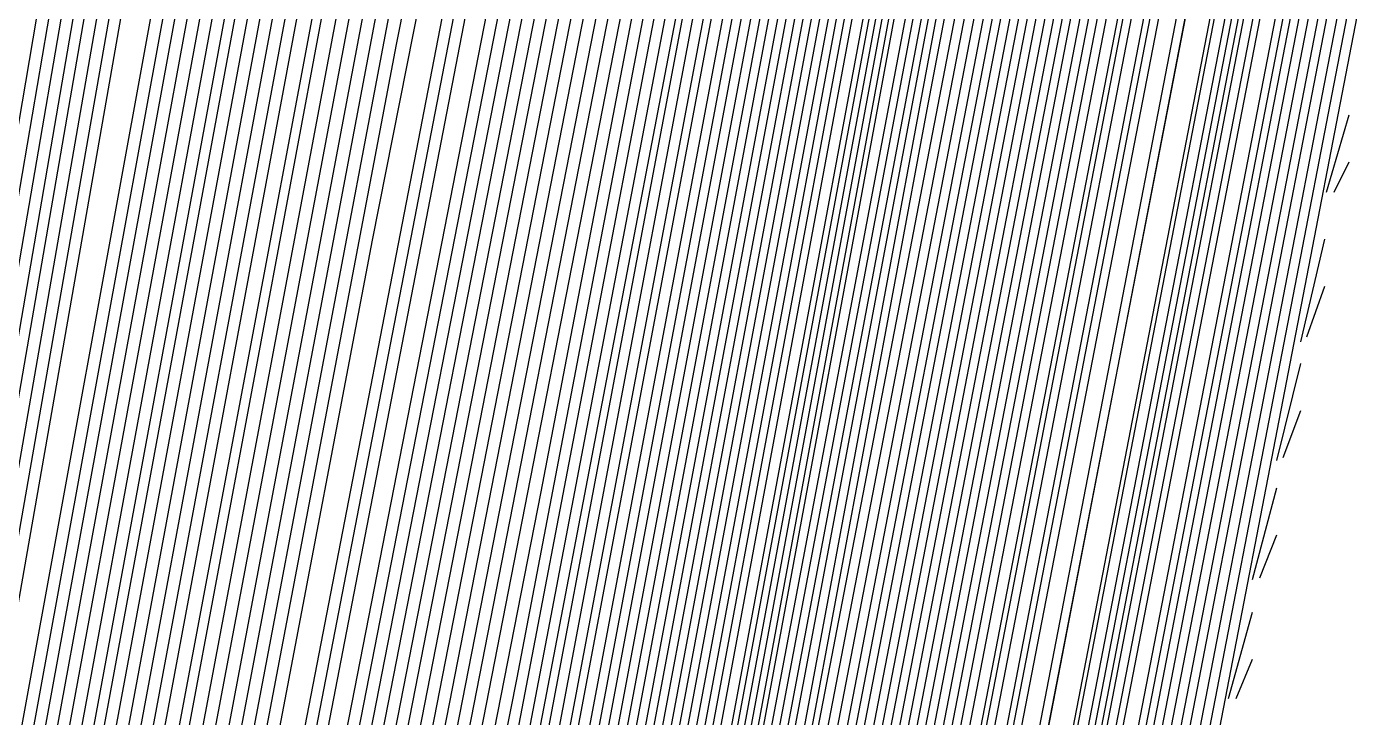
# Model space of a CAD drawing. Header units: inches. Extents: x 2608994 to 2618701, y 1261813 to 1271655.
# Drawn here: x 2617496.4 to 2617562.2, y 1263281.6 to 1263316 of the extents above; entities that cross this region are included whole.
import ezdxf

# ---------------------------------------------------------------- set-up
doc = ezdxf.new("R2010")
doc.units = ezdxf.units.IN
doc.header["$MEASUREMENT"] = 0

msp = doc.modelspace()

# ---------------------------------------------------------------- linework, layer by layer
for points, elevation in [([(2617449.4, 1262745.566), (2617804.229, 1264581.52), (2618096.8, 1266132.39), (2618215.6, 1266773.767), (2618294.8, 1267212.389)], 413), ([(2617437.4, 1262685.598), (2617803.065, 1264577.92), (2618088.4, 1266091.085), (2618208.4, 1266738.977), (2618290, 1267190.949)], 412), ([(2617420.6, 1262600.336), (2617801.9, 1264574.32), (2618080, 1266049.746), (2618202.4, 1266710.705), (2618284, 1267162.675)], 411), ([(2617411, 1262552.344), (2617800.966, 1264571.92), (2618072.8, 1266014.805), (2618196.4, 1266682.405), (2618279.2, 1267141.18)], 410), ([(2616766.136, 1262375.32), (2617303.412, 1262494.72), (2617309.552, 1262497.12), (2617345.6, 1262528.798), (2617375.6, 1262552.034), (2617394.8, 1262563.909), (2617411.6, 1262570.637), (2617794.644, 1264558.72), (2617975.6, 1265521.682), (2618206, 1266772.475), (2618268.4, 1267128.169)], 402), ([(2617549, 1263245.969), (2617863.951, 1264879.12), (2618184.4, 1266579.161), (2618281.292, 1267105.12)], 419), ([(2616700.092, 1262362.12), (2617296.591, 1262494.72), (2617301.686, 1262497.12), (2617339.6, 1262530.584), (2617370.401, 1262554.72), (2617391.2, 1262568.066), (2617411.6, 1262576.35), (2617412.8, 1262578.036), (2617520.8, 1263144.326), (2617794.17, 1264558.72), (2617966, 1265473.516), (2618197.6, 1266730.599), (2618260, 1267085.251)], 401), ([(2616451.681, 1262312.92), (2617131.648, 1262462.32), (2617261.367, 1262492.32), (2617267.574, 1262494.72), (2617319.2, 1262540.916), (2617361.2, 1262573.938), (2617388.8, 1262591.258), (2617416.4, 1262602.37), (2617520.8, 1263153.326), (2617787.454, 1264533.52), (2617876, 1265004.253), (2618128, 1266364.507), (2618206, 1266797.911), (2618255.2, 1267084.321)], 397), ([(2617189.837, 1262459.32), (2617363.44, 1262498.32), (2617367.122, 1262499.52), (2617392.4, 1262520.091), (2617404.4, 1262526.602), (2617405.6, 1262529.264), (2617798.655, 1264562.32), (2618044, 1265864.117), (2618174.8, 1266569.07), (2618264.8, 1267065.383)], 409), ([(2616258.683, 1262274.52), (2617060.145, 1262450.32), (2617233.01, 1262489.92), (2617242.685, 1262493.52), (2617304.8, 1262549.615), (2617355.585, 1262589.52), (2617388.8, 1262609.711), (2617418.8, 1262620.199), (2617523.2, 1263172.566), (2617796.08, 1264586.32), (2617985.2, 1265599.927), (2618131.6, 1266397.206), (2618202.4, 1266793.599), (2618246.8, 1267055.648)], 394), ([(2616644.894, 1262351.32), (2617285.741, 1262493.52), (2617292.447, 1262495.92), (2617333.6, 1262532.383), (2617367.2, 1262558.841), (2617392.4, 1262574.789), (2617412.8, 1262582.673), (2617414, 1262585.504), (2617519.6, 1263140.343), (2617793.466, 1264557.52), (2617951.6, 1265399.595), (2618186.84, 1266675.52), (2618251.6, 1267042.431)], 400), ([(2617134.789, 1262448.52), (2617356.673, 1262498.32), (2617388.8, 1262523.727), (2617405.6, 1262532.924), (2617406.8, 1262536.863), (2617798.18, 1264562.32), (2618039.2, 1265841.931), (2618170, 1266547.223), (2618258.8, 1267037.046)], 408), ([(2615757.116, 1262174.92), (2616140.269, 1262261.92), (2616400.526, 1262318.32), (2616696.4, 1262380.171), (2617051.847, 1262458.72), (2617163.382, 1262485.12), (2617175.777, 1262489.92), (2617262.8, 1262570.441), (2617300, 1262601.649), (2617332.921, 1262626.72), (2617375.6, 1262653.227), (2617392.4, 1262660.358), (2617426, 1262669.994), (2617427.2, 1262673.423), (2617519.6, 1263171.626), (2617790.456, 1264576.72), (2618036.8, 1265908.897), (2618134, 1266446.906), (2618196.4, 1266806.342), (2618228.8, 1267013.509)], 386), ([(2616324.785, 1262287.72), (2617087.588, 1262455.12), (2617243.818, 1262491.12), (2617251.846, 1262494.72), (2617309.6, 1262546.697), (2617357.6, 1262584.404), (2617388.8, 1262603.555), (2617417.6, 1262613.874), (2617524.4, 1263176.567), (2617806.269, 1264637.92), (2618051.2, 1265953.566), (2618203.6, 1266794.988), (2618240.8, 1267011.618)], 395), ([(2615691.204, 1262161.72), (2616108.4, 1262256.59), (2616382.306, 1262315.92), (2616694, 1262380.865), (2617046.065, 1262458.72), (2617156.779, 1262485.12), (2617166.466, 1262488.72), (2617257.106, 1262572.72), (2617295.2, 1262604.811), (2617328.477, 1262630.32), (2617352.8, 1262646.763), (2617373.2, 1262658.378), (2617391.2, 1262666.072), (2617427.2, 1262676.305), (2617428.4, 1262680.999), (2617463.2, 1262874.837), (2617519.6, 1263173.844), (2617789.98, 1264576.72), (2618032, 1265886.392), (2618114.341, 1266339.52), (2618190.4, 1266777.001), (2618224, 1266991)], 385), ([(2617068.776, 1262435.32), (2617349.616, 1262498.32), (2617386.4, 1262528.238), (2617406.8, 1262539.246), (2617797.246, 1264559.92), (2618022.4, 1265755.465), (2618155.6, 1266473.124), (2618248, 1266981.711)], 407), ([(2615635.687, 1262150.92), (2616085.6, 1262253.284), (2616372.4, 1262315.303), (2616692.8, 1262381.82), (2617034.958, 1262457.52), (2617146.1, 1262483.92), (2617158.734, 1262488.72), (2617255.6, 1262578.67), (2617296.4, 1262612.814), (2617331.2, 1262639.058), (2617356.4, 1262655.54), (2617378, 1262667.023), (2617428.4, 1262682.906), (2617465.6, 1262889.643), (2617520.8, 1263182.354), (2617789.504, 1264576.72), (2618028.4, 1265870.435), (2618113.869, 1266339.52), (2618186.8, 1266761.979), (2618220.4, 1266977.242)], 384), ([(2617534.6, 1263173.948), (2617839.867, 1264755.52), (2618149.6, 1266396.292), (2618254, 1266960.392)], 418), ([(2616573.172, 1262336.92), (2617175.741, 1262469.52), (2617278.959, 1262493.52), (2617284.648, 1262495.92), (2617330, 1262536.218), (2617367.2, 1262565.272), (2617392.4, 1262580.872), (2617414, 1262588.997), (2617790.697, 1264545.52), (2617919.2, 1265229.292), (2618165.2, 1266560.44), (2618236, 1266958.012)], 399), ([(2616380.118, 1262298.52), (2617104.192, 1262457.52), (2617250.539, 1262491.12), (2617259.73, 1262494.72), (2617314.4, 1262543.798), (2617358.8, 1262578.735), (2617386.4, 1262596.159), (2617416.4, 1262607.55), (2617417.6, 1262609.797), (2617500.4, 1263049.202), (2617781.47, 1264504.72), (2617844.846, 1264840.72), (2618093.2, 1266178.26), (2618176, 1266634.383), (2618232.4, 1266955.273)], 396), ([(2615569.794, 1262137.72), (2615765.2, 1262183.277), (2616054.4, 1262248.149), (2616356.907, 1262313.52), (2616691.6, 1262382.775), (2617034.501, 1262458.72), (2617139.517, 1262483.92), (2617150.828, 1262488.72), (2617248.69, 1262579.92), (2617290.4, 1262615.065), (2617326.4, 1262642.474), (2617352.8, 1262659.953), (2617375.6, 1262672.247), (2617391.2, 1262678.3), (2617428.4, 1262688.637), (2617429.6, 1262690.103), (2617464.4, 1262884.982), (2617520.8, 1263184.571), (2617789.253, 1264577.92), (2618027.2, 1265867.626), (2618122, 1266393.572), (2618183.2, 1266746.943), (2618215.6, 1266954.624)], 383), ([(2617013.733, 1262424.52), (2617338.882, 1262497.12), (2617342.217, 1262498.32), (2617384, 1262532.776), (2617408, 1262546.107), (2617797.001, 1264561.12), (2618017.6, 1265733.201), (2618148.4, 1266438.155), (2618240.8, 1266946.598)], 406), ([(2616192.618, 1262261.32), (2616387.115, 1262305.12), (2617043.564, 1262447.92), (2617226.315, 1262489.92), (2617234.802, 1262493.52), (2617300, 1262552.55), (2617352.8, 1262594.12), (2617387.6, 1262615.301), (2617420, 1262626.668), (2617502.8, 1263068.269), (2617780.287, 1264505.92), (2617847.122, 1264861.12), (2618054.8, 1265980.653), (2618186.8, 1266710.138), (2618226.4, 1266939.141)], 393), ([(2617520.2, 1263101.938), (2617827.461, 1264693.12), (2618142.4, 1266361.591), (2618248, 1266932.295)], 417), ([(2615503.927, 1262124.52), (2615724.4, 1262175.961), (2616029.2, 1262244.362), (2616344.085, 1262312.32), (2616689.2, 1262383.469), (2617018.1, 1262456.32), (2617128.868, 1262482.72), (2617141.677, 1262487.52), (2617243.6, 1262582.772), (2617286.8, 1262619.259), (2617324, 1262647.612), (2617350.4, 1262665.108), (2617373.2, 1262677.482), (2617388.8, 1262683.671), (2617429.6, 1262694.945), (2617430.8, 1262697.671), (2617464.4, 1262886.794), (2617520.8, 1263186.785), (2617788.551, 1264576.72), (2618022.4, 1265845.049), (2618117.2, 1266371.236), (2618178.4, 1266724.68), (2618210.8, 1266931.984)], 382), ([(2616953.207, 1262412.52), (2617331.943, 1262497.12), (2617379.073, 1262535.52), (2617394.8, 1262545.827), (2617408, 1262551.478), (2617409.2, 1262553.625), (2617796.526, 1264561.12), (2618012.8, 1265710.913), (2618143.6, 1266416.206), (2618236, 1266924.914)], 405), ([(2615443.221, 1262112.52), (2615683.6, 1262168.666), (2616000.4, 1262239.804), (2616331.181, 1262311.12), (2616687.521, 1262384.32), (2617017.643, 1262457.52), (2617122.304, 1262482.72), (2617133.782, 1262487.52), (2617237.6, 1262584.835), (2617281.281, 1262621.92), (2617319.2, 1262651.058), (2617346.8, 1262669.551), (2617369.6, 1262682.158), (2617387.6, 1262689.424), (2617430.8, 1262701.239), (2617432, 1262705.328), (2617464.4, 1262888.594), (2617520.8, 1263188.996), (2617788.3, 1264577.92), (2618020, 1265835.63), (2618113.6, 1266355.641), (2618174.8, 1266709.594), (2618207.2, 1266918.118)], 381), ([(2616137.232, 1262250.52), (2616363.897, 1262301.52), (2617032.421, 1262446.72), (2617219.53, 1262489.92), (2617225.557, 1262492.32), (2617294, 1262554.477), (2617348.85, 1262597.92), (2617386.4, 1262620.91), (2617420, 1262632.435), (2617423.6, 1262646.188), (2617517.2, 1263145.74), (2617793.313, 1264576.72), (2618052.4, 1265971.369), (2618153.2, 1266526.126), (2618219.2, 1266902.961)], 392), ([(2615382.508, 1262100.52), (2615644, 1262161.666), (2615976.4, 1262236.329), (2616320.8, 1262310.467), (2616685.6, 1262385.119), (2617006.578, 1262456.32), (2617111.686, 1262481.52), (2617124.604, 1262486.32), (2617182.4, 1262541.973), (2617235.2, 1262590.085), (2617280.8, 1262628.679), (2617320.841, 1262659.12), (2617349.2, 1262677.648), (2617373.489, 1262690.32), (2617420, 1262705.071), (2617432, 1262707.517), (2617466.8, 1262903.468), (2617523.2, 1263203.824), (2617787.598, 1264576.72), (2618017.6, 1265826.199), (2618111.2, 1266346.808), (2618171.2, 1266694.491), (2618202.4, 1266895.369)], 380), ([(2617497.4, 1262986.795), (2617811.853, 1264613.92), (2618129.2, 1266294.686), (2618239.6, 1266891.064)], 416), ([(2616065.892, 1262236.12), (2616335.091, 1262296.72), (2616999.581, 1262440.72), (2617208.859, 1262488.72), (2617217.76, 1262492.32), (2617283.264, 1262552.32), (2617338.007, 1262596.72), (2617362.4, 1262613.619), (2617382.8, 1262625.361), (2617397.2, 1262631.561), (2617421.2, 1262638.76), (2617423.6, 1262647.672), (2617518.4, 1263154.234), (2617792.837, 1264576.72), (2618048.8, 1265955.532), (2618149.6, 1266510.72), (2618215.6, 1266888.092)], 391), ([(2615316.684, 1262087.32), (2615598.4, 1262153.314), (2615945.2, 1262231.291), (2616305.123, 1262308.72), (2616684.4, 1262386.074), (2617000.818, 1262456.32), (2617105.141, 1262481.52), (2617116.736, 1262486.32), (2617175.105, 1262542.72), (2617229.2, 1262592.177), (2617276, 1262631.966), (2617316.8, 1262663.167), (2617346.8, 1262682.872), (2617372, 1262696.019), (2617418.8, 1262711.083), (2617433.2, 1262714.298), (2617465.6, 1262898.721), (2617522, 1263199.726), (2617787.347, 1264577.92), (2618014, 1265810.153), (2618106.4, 1266324.391), (2618166.4, 1266672.13), (2618198.8, 1266881.485)], 379), ([(2616506.98, 1262323.72), (2617148.276, 1262464.72), (2617268.117, 1262492.32), (2617276.772, 1262495.92), (2617326.4, 1262540.072), (2617366, 1262570.86), (2617392.4, 1262586.962), (2617415.2, 1262595.378), (2617523.2, 1263163.562), (2617789.535, 1264541.92), (2617897.6, 1265116.785), (2618147.2, 1266465.684), (2618221.6, 1266881.157)], 398), ([(2615999.909, 1262222.92), (2616308.8, 1262292.496), (2616966.74, 1262434.72), (2617198.097, 1262487.52), (2617209.864, 1262492.32), (2617282, 1262558.36), (2617342, 1262606.324), (2617378, 1262629.163), (2617396, 1262637.211), (2617422.4, 1262645.084), (2617423.6, 1262649.186), (2617518.4, 1263156.46), (2617792.361, 1264576.72), (2618046.4, 1265946.225), (2618139.834, 1266460.72), (2618212, 1266873.209)], 390), ([(2616881.7, 1262398.12), (2617321.126, 1262495.92), (2617326.586, 1262498.32), (2617375.6, 1262539.331), (2617394.8, 1262551.85), (2617409.2, 1262557.798), (2617410.4, 1262561.19), (2617795.822, 1264559.92), (2617999.6, 1265643.592), (2618131.6, 1266355.079), (2618225.2, 1266869.602)], 404), ([(2615255.974, 1262075.32), (2615557.6, 1262146.082), (2615920, 1262227.601), (2616294.4, 1262308.028), (2616682, 1262386.77), (2616989.775, 1262455.12), (2617094.554, 1262480.32), (2617107.529, 1262485.12), (2617169.2, 1262544.787), (2617224.4, 1262595.341), (2617272.494, 1262636.32), (2617314.4, 1262668.4), (2617343.2, 1262687.397), (2617368.4, 1262700.798), (2617418.8, 1262717.618), (2617433.2, 1262720.018), (2617434.4, 1262722.374), (2617466.8, 1262907.068), (2617523.2, 1263208.252), (2617786.871, 1264577.92), (2618011.6, 1265800.696), (2618104, 1266315.531), (2618162.8, 1266656.976), (2618194, 1266858.623)], 378), ([(2617484.2, 1262920.728), (2617808.165, 1264597.12), (2618120.8, 1266253.485), (2618232.4, 1266856.358)], 415), ([(2615944.484, 1262212.12), (2616282.62, 1262288.32), (2616694, 1262376.005), (2616950.206, 1262432.32), (2617191.45, 1262487.52), (2617200.705, 1262491.12), (2617276, 1262560.316), (2617337.2, 1262609.564), (2617361.2, 1262625.833), (2617381.6, 1262637.277), (2617396, 1262643.289), (2617423.6, 1262651.418), (2617424.8, 1262656.756), (2617518.4, 1263158.683), (2617791.885, 1264576.72), (2618042.8, 1265930.354), (2618138.984, 1266460.72), (2618207.2, 1266851.17)], 389), ([(2615195.257, 1262063.32), (2615512, 1262137.771), (2615890, 1262222.878), (2616280, 1262306.586), (2616680.8, 1262387.724), (2616984.028, 1262455.12), (2617088.027, 1262480.32), (2617099.689, 1262485.12), (2617162, 1262545.643), (2617219.6, 1262598.521), (2617269.51, 1262641.12), (2617312, 1262673.656), (2617343.2, 1262694.091), (2617369.6, 1262707.699), (2617429.6, 1262727.331), (2617433.2, 1262732.774), (2617434.4, 1262725.895), (2617471.6, 1262935.081), (2617526.8, 1263229.414), (2617786.169, 1264576.72), (2618005.6, 1265771.385), (2618098, 1266286.261), (2618158, 1266634.547), (2618190.4, 1266844.711)], 377), ([(2616832.156, 1262388.52), (2617314.257, 1262495.92), (2617376.8, 1262546.547), (2617394.8, 1262557.877), (2617410.4, 1262564.121), (2617795.118, 1264558.72), (2617991.2, 1265601.943), (2618124.4, 1266320.017), (2618219.2, 1266841.136)], 403), ([(2615878.523, 1262198.92), (2616193.438, 1262270.32), (2616700, 1262378.523), (2617068.764, 1262459.92), (2617180.714, 1262486.32), (2617192.82, 1262491.12), (2617274.8, 1262566.445), (2617340.059, 1262618.32), (2617362.4, 1262633.061), (2617381.6, 1262643.543), (2617424.8, 1262658.537), (2617520.8, 1263173.463), (2617791.182, 1264575.52), (2618039.2, 1265914.465), (2618138.8, 1266464.394), (2618203.6, 1266836.241)], 388), ([(2615812.592, 1262185.72), (2616161.2, 1262264.86), (2616698.8, 1262379.478), (2617068.312, 1262461.12), (2617174.09, 1262486.32), (2617183.599, 1262489.92), (2617268.202, 1262567.92), (2617304.074, 1262597.92), (2617336, 1262622.162), (2617358.8, 1262637.367), (2617379.2, 1262648.675), (2617394.8, 1262655.054), (2617424.8, 1262663.675), (2617426, 1262665.886), (2617519.6, 1263169.406), (2617790.932, 1264576.72), (2618039.2, 1265918.243), (2618136.4, 1266455.651), (2618200, 1266821.3)], 387), ([(2617462.6, 1262811.543), (2617805.624, 1264586.32), (2618108.8, 1266192.952), (2618224, 1266815.075)], 414), ([(2617301.444, 1262891.92), (2617326.4, 1262912.115), (2617343.2, 1262917.183), (2617373.2, 1262920.565), (2617390, 1262924.844), (2617411.6, 1262934.498), (2617435.6, 1262949.554), (2617440.4, 1262941.006), (2617446.4, 1262917.109), (2617448.8, 1262921.278), (2617468, 1263007.689), (2617517.2, 1263258.866), (2617774, 1264604.32)], 341), ([(2617304.582, 1262891.92), (2617327.6, 1262910.112), (2617344.4, 1262915.07), (2617374.4, 1262918.008), (2617390.666, 1262921.92), (2617411.6, 1262930.974), (2617435.6, 1262945.536), (2617439.829, 1262937.52), (2617446.4, 1262912.188), (2617447.6, 1262914.037), (2617466.8, 1262998.661), (2617512.4, 1263231.001), (2617773.832, 1264600.72)], 342), ([(2616780.51, 1262458.72), (2616929.2, 1262617.093), (2617034.8, 1262723.724), (2617136.8, 1262819.231), (2617177.6, 1262854.214), (2617207.6, 1262877.386), (2617224.4, 1262886.874), (2617242.4, 1262891.416), (2617256.8, 1262891.232), (2617297.6, 1262885.41), (2617299.359, 1262893.12), (2617325.2, 1262914.218), (2617340.8, 1262919.103), (2617372, 1262923.106), (2617388.8, 1262927.569), (2617411.6, 1262938.021), (2617435.6, 1262953.483), (2617440.4, 1262946.186), (2617446.4, 1262922.545), (2617448.8, 1262925.143), (2617468, 1263010.823), (2617518.4, 1263268.104), (2617772.434, 1264598.32)], 340), ([(2616923.097, 1262619.52), (2617031.2, 1262728.939), (2617134.4, 1262825.701), (2617175.2, 1262860.845), (2617206.4, 1262885.063), (2617223.2, 1262893.864), (2617240, 1262896.905), (2617253.2, 1262895.916), (2617295.2, 1262888.038), (2617296.126, 1262893.12), (2617311.755, 1262907.52), (2617324, 1262916.414), (2617339.6, 1262921.322), (2617370.8, 1262925.631), (2617387.729, 1262930.32), (2617410.4, 1262940.867), (2617435.6, 1262957.325), (2617438, 1262956.159), (2617440.4, 1262951.282), (2617447.6, 1262926.855), (2617448.8, 1262929.081), (2617468, 1263013.953), (2617520.8, 1263283.549), (2617771.6, 1264596.369)], 339), ([(2616754.425, 1262456.32), (2616900.983, 1262614.72), (2617016.8, 1262732.437), (2617127.2, 1262836.629), (2617171.6, 1262875.384), (2617204, 1262901.193), (2617217.2, 1262907.264), (2617232.8, 1262908.275), (2617289.2, 1262892.763), (2617300.951, 1262906.32), (2617320.92, 1262920.72), (2617334.8, 1262925.368), (2617368.4, 1262930.651), (2617386.4, 1262936.083), (2617410.4, 1262947.888), (2617436.8, 1262965.46), (2617441.6, 1262958.323), (2617447.6, 1262936.622), (2617450, 1262940.205), (2617469.2, 1263026.127), (2617529.2, 1263333.01), (2617770.338, 1264594.72)], 337), ([(2616763.499, 1262457.52), (2616922.537, 1262627.92), (2617021.6, 1262728.325), (2617130.8, 1262831.145), (2617174, 1262868.559), (2617205.2, 1262892.956), (2617220.011, 1262900.32), (2617236.4, 1262902.459), (2617249.6, 1262900.674), (2617291.6, 1262890.357), (2617304.533, 1262905.12), (2617322.8, 1262918.694), (2617337.2, 1262923.327), (2617369.6, 1262928.144), (2617386.4, 1262932.957), (2617409.2, 1262943.693), (2617436.8, 1262961.438), (2617441.6, 1262953.129), (2617447.6, 1262931.541), (2617448.8, 1262933.109), (2617468, 1263017.081), (2617522, 1263292.8), (2617770.603, 1264593.52)], 338), ([(2616765.49, 1262476.72), (2616896.295, 1262619.52), (2617003.6, 1262728.281), (2617118.8, 1262837.784), (2617202.8, 1262910.071), (2617214.8, 1262915.01), (2617226.8, 1262915.04), (2617285.6, 1262897.795), (2617301.338, 1262911.12), (2617319.646, 1262923.12), (2617337.2, 1262928.539), (2617369.6, 1262933.706), (2617385.2, 1262938.744), (2617409.257, 1262950.72), (2617436.8, 1262969.393), (2617439.2, 1262968.027), (2617441.6, 1262963.432), (2617447.6, 1262942.411), (2617448.8, 1262941.547), (2617450, 1262944.067), (2617469.2, 1263029.242), (2617531.6, 1263348.433), (2617769.64, 1264593.52)], 336), ([(2616751.729, 1262479.12), (2616855.628, 1262596.72), (2616911.357, 1262655.52), (2617039.6, 1262781.303), (2617177.555, 1262908.72), (2617196.8, 1262929.737), (2617201.6, 1262931.513), (2617208.8, 1262930.559), (2617271.2, 1262909.741), (2617278.4, 1262908.802), (2617286.8, 1262911.496), (2617321.6, 1262929.886), (2617364.8, 1262938.129), (2617385.2, 1262945.036), (2617409.2, 1262957.685), (2617438, 1262977.452), (2617442.8, 1262970.695), (2617448.8, 1262950.885), (2617451.2, 1262955.196), (2617470.4, 1263041.434), (2617537.6, 1263385.465), (2617768.459, 1264592.32)], 334), ([(2616770.789, 1262491.12), (2616878.772, 1262611.12), (2616937.022, 1262671.12), (2617066, 1262797.507), (2617201.6, 1262920.433), (2617208.986, 1262923.12), (2617218.4, 1262922.641), (2617276, 1262904.275), (2617282, 1262903.588), (2617321.6, 1262926.946), (2617337.2, 1262931.192), (2617367.2, 1262935.924), (2617388.8, 1262943.434), (2617410.4, 1262954.913), (2617438, 1262973.37), (2617442.478, 1262966.32), (2617448.8, 1262946.055), (2617450, 1262948.008), (2617469.2, 1263032.354), (2617532.8, 1263357.666), (2617768.941, 1264592.32)], 335), ([(2616755.733, 1262492.32), (2616839.2, 1262589.696), (2616888.921, 1262643.52), (2617045.6, 1262796.027), (2617169.233, 1262911.12), (2617183.256, 1262926.72), (2617191.404, 1262939.92), (2617266.4, 1262915.172), (2617276, 1262913.78), (2617288, 1262917.077), (2617321.6, 1262932.823), (2617362.4, 1262940.342), (2617381.6, 1262946.64), (2617408, 1262960.439), (2617438, 1262981.443), (2617442.8, 1262975.804), (2617448.8, 1262956.267), (2617451.2, 1262958.988), (2617469.633, 1263040.72), (2617538.8, 1263394.703), (2617767.76, 1264591.12)], 333), ([(2616744.318, 1262488.72), (2616829.6, 1262590.781), (2616878.8, 1262644.659), (2616925.024, 1262690.32), (2617156.231, 1262908.72), (2617172.8, 1262926.534), (2617185.507, 1262944.72), (2617188.4, 1262945.367), (2617194.9, 1262943.52), (2617264, 1262919.849), (2617274.8, 1262918.555), (2617289.2, 1262922.089), (2617321.6, 1262935.758), (2617361.2, 1262942.845), (2617378.178, 1262948.32), (2617406.8, 1262963.177), (2617438, 1262985.344), (2617440.4, 1262984.569), (2617442.8, 1262980.828), (2617450, 1262960.6), (2617451.2, 1262962.853), (2617469.2, 1263041.666), (2617541.2, 1263410.132), (2617767.061, 1264589.92)], 332), ([(2616737.034, 1262489.92), (2616818.482, 1262590.72), (2616866.965, 1262644.72), (2616910.683, 1262687.92), (2616995.2, 1262765.659), (2617142.206, 1262905.12), (2617160.8, 1262924.388), (2617178.8, 1262947.229), (2617183.6, 1262949.587), (2617188.4, 1262948.819), (2617260.4, 1262924.854), (2617274.8, 1262923.181), (2617290.4, 1262926.725), (2617321.712, 1262938.72), (2617360, 1262945.363), (2617375.6, 1262950.336), (2617404.4, 1262965.155), (2617439.2, 1262989.508), (2617444, 1262983.271), (2617450, 1262965.242), (2617452.4, 1262970.114), (2617470.4, 1263050.725), (2617548.4, 1263450.288), (2617766.362, 1264588.72)], 331), ([(2616899.286, 1262689.12), (2617000, 1262779.634), (2617118.401, 1262891.92), (2617146.231, 1262919.52), (2617167.722, 1262945.92), (2617173.387, 1262950.72), (2617178.8, 1262953.482), (2617183.6, 1262953.45), (2617259.2, 1262929.139), (2617274.8, 1262927.607), (2617290.4, 1262930.728), (2617321.6, 1262941.62), (2617357.6, 1262947.64), (2617373.2, 1262952.41), (2617403.2, 1262967.856), (2617439.2, 1262993.533), (2617444, 1262988.37), (2617450, 1262970.343), (2617452.4, 1262973.844), (2617470.4, 1263053.814), (2617549.6, 1263459.511), (2617765.663, 1264587.52)], 330), ([(2616875.861, 1262708.32), (2616978.4, 1262790.7), (2617014.4, 1262821.476), (2617097.517, 1262900.32), (2617144.272, 1262950.72), (2617157.109, 1262961.52), (2617165.6, 1262965.699), (2617172.8, 1262966.36), (2617210, 1262956.631), (2617255.6, 1262941.903), (2617278.4, 1262940.2), (2617294, 1262942.817), (2617323.174, 1262950.72), (2617355.2, 1262955.559), (2617369.6, 1262960.038), (2617402, 1262977.397), (2617440.4, 1263005.681), (2617445.2, 1263001.104), (2617451.2, 1262984.535), (2617453.6, 1262988.631), (2617470.493, 1263063.52), (2617561.6, 1263530.405), (2617763.998, 1264586.32)], 327), ([(2617120.833, 1262903.92), (2617142.811, 1262926.72), (2617160.615, 1262948.32), (2617168.046, 1262954.32), (2617174, 1262957.38), (2617180, 1262957.772), (2617209.998, 1262949.52), (2617258, 1262933.419), (2617276, 1262931.954), (2617291.6, 1262934.915), (2617321.6, 1262944.548), (2617356.4, 1262950.187), (2617372, 1262954.951), (2617403.2, 1262971.295), (2617439.2, 1262997.465), (2617441.6, 1262996.782), (2617444, 1262993.383), (2617450, 1262976.241), (2617451.2, 1262975.145), (2617452.4, 1262977.64), (2617470.4, 1263056.898), (2617552, 1263474.918), (2617764.963, 1264586.32)], 329), ([(2616886.656, 1262703.52), (2617014.4, 1262811.941), (2617103.666, 1262896.72), (2617130.8, 1262924.387), (2617152.426, 1262949.52), (2617162.626, 1262957.92), (2617169.819, 1262961.52), (2617176.4, 1262962.068), (2617210, 1262953.088), (2617256.8, 1262937.674), (2617277.2, 1262936.148), (2617292.8, 1262938.934), (2617322.8, 1262947.737), (2617357.6, 1262953.263), (2617370.8, 1262957.494), (2617402, 1262973.969), (2617440.4, 1263001.644), (2617445.2, 1262996.024), (2617451.2, 1262979.64), (2617452.4, 1262981.523), (2617470.4, 1263059.977), (2617554.4, 1263490.32), (2617764.264, 1264585.12)], 328), ([(2617091.2, 1262903.851), (2617136.142, 1262951.92), (2617151.2, 1262964.914), (2617161.342, 1262969.92), (2617170.4, 1262970.447), (2617211.2, 1262959.813), (2617255.6, 1262945.807), (2617267.6, 1262943.98), (2617280.8, 1262944.238), (2617322.8, 1262953.552), (2617354, 1262958.136), (2617369.6, 1262963.07), (2617402, 1262980.827), (2617440.4, 1263009.623), (2617442.8, 1263009.126), (2617445.2, 1263006.095), (2617451.2, 1262990.185), (2617452.4, 1262989.672), (2617453.6, 1262992.364), (2617470.4, 1263066.123), (2617564, 1263545.78), (2617763.2, 1264584.574)], 326), ([(2615129.473, 1262050.12), (2615471.2, 1262130.584), (2615864.8, 1262219.239), (2616268, 1262305.661), (2616679.6, 1262388.679), (2616973.008, 1262453.92), (2617077.473, 1262479.12), (2617090.461, 1262483.92), (2617154.8, 1262546.507), (2617213.6, 1262600.654), (2617265.026, 1262644.72), (2617308.4, 1262678.082), (2617336, 1262696.483), (2617360, 1262709.75), (2617426, 1262734.622), (2617432, 1262744.932), (2617433.2, 1262745.065), (2617434.4, 1262734.498), (2617435.6, 1262734.841), (2617474, 1262949.997), (2617530.4, 1263250.581), (2617785.468, 1264575.52)], 376), ([(2615068.757, 1262038.12), (2615429.2, 1262123.145), (2615834.8, 1262214.568), (2616253.6, 1262304.256), (2616677.2, 1262389.376), (2616967.275, 1262453.92), (2617070.963, 1262479.12), (2617082.642, 1262483.92), (2617147.6, 1262547.379), (2617207.6, 1262602.803), (2617261.6, 1262649.203), (2617306, 1262683.385), (2617332.4, 1262701.045), (2617355.2, 1262713.894), (2617372, 1262721.318), (2617400.8, 1262730.893), (2617421.2, 1262740.901), (2617425.061, 1262744.32), (2617432, 1262759.81), (2617435.6, 1262738.879), (2617535.2, 1263278.061), (2617784.541, 1264573.12)], 375), ([(2615008.034, 1262026.12), (2615388.4, 1262116.006), (2615809.6, 1262210.981), (2616241.6, 1262303.367), (2616676, 1262390.33), (2616956.278, 1262452.72), (2617060.444, 1262477.92), (2617073.404, 1262482.72), (2617142.8, 1262550.546), (2617204, 1262607.118), (2617259.2, 1262654.547), (2617304.8, 1262689.566), (2617351.6, 1262718.621), (2617369.6, 1262726.717), (2617398.4, 1262736.635), (2617416.4, 1262746.708), (2617421.626, 1262751.52), (2617432, 1262774.065), (2617435.6, 1262743.484), (2617541.2, 1263311.837), (2617783.615, 1264570.72)], 374), ([(2614947.303, 1262014.12), (2615342.8, 1262107.785), (2615778.4, 1262206.102), (2616227.2, 1262302), (2616674.8, 1262391.285), (2616955.813, 1262453.92), (2617053.95, 1262477.92), (2617065.596, 1262482.72), (2617183.6, 1262596.286), (2617236.4, 1262642.888), (2617280.8, 1262678.949), (2617312, 1262701.577), (2617339.6, 1262718.806), (2617363.6, 1262730.672), (2617396, 1262742.383), (2617413.941, 1262753.92), (2617418.8, 1262759.655), (2617430.8, 1262786.847), (2617432, 1262786.101), (2617435.6, 1262749.452), (2617436.8, 1262751.962), (2617542.4, 1263320.404), (2617782.914, 1264569.52)], 373), ([(2614881.565, 1262000.92), (2615300.8, 1262100.42), (2615753.2, 1262202.571), (2616217.009, 1262301.52), (2616672.4, 1262391.984), (2616944.841, 1262452.72), (2617043.465, 1262476.72), (2617056.36, 1262481.52), (2617177.021, 1262597.92), (2617230.4, 1262645.218), (2617276, 1262682.486), (2617308.092, 1262705.92), (2617336, 1262723.481), (2617360, 1262735.549), (2617392.4, 1262747.543), (2617407.391, 1262757.52), (2617415.2, 1262766.376), (2617430.8, 1262801.724), (2617436.8, 1262756.232), (2617446.4, 1262801.693), (2617486, 1263022.754), (2617548.4, 1263354.173), (2617782.213, 1264568.32)], 372), ([(2614760.091, 1261976.92), (2615213.2, 1262084.939), (2615695.6, 1262194.016), (2616189.369, 1262299.12), (2616670, 1262393.892), (2616928.179, 1262451.52), (2617026.538, 1262475.52), (2617039.329, 1262480.32), (2617164.187, 1262601.52), (2617218.4, 1262649.929), (2617266.4, 1262689.599), (2617300, 1262714.467), (2617328.8, 1262732.86), (2617354, 1262745.786), (2617384, 1262757.131), (2617394.8, 1262763.71), (2617407.143, 1262777.92), (2617430.8, 1262831.48), (2617436.8, 1262766.276), (2617438, 1262769.094), (2617451.2, 1262832.438), (2617492, 1263059.137), (2617558, 1263409.101), (2617780.81, 1264565.92)], 370), ([(2614820.833, 1261988.92), (2615260, 1262093.36), (2615726.8, 1262198.806), (2616204.4, 1262300.559), (2616671.2, 1262392.938), (2616933.88, 1262451.52), (2617032.942, 1262475.52), (2617048.549, 1262481.52), (2617112.779, 1262545.12), (2617171.264, 1262600.32), (2617225.6, 1262648.594), (2617272.4, 1262686.968), (2617304.8, 1262710.703), (2617332.4, 1262728.166), (2617357.115, 1262740.72), (2617388.8, 1262752.649), (2617401.428, 1262761.12), (2617411.6, 1262773.027), (2617430.8, 1262816.602), (2617436.8, 1262760.91), (2617448.8, 1262817.07), (2617489.6, 1263044.189), (2617556.8, 1263400.508), (2617781.286, 1264565.92)], 371), ([(2616174.4, 1262297.715), (2616667.6, 1262394.593), (2616917.241, 1262450.32), (2617016.052, 1262474.32), (2617031.503, 1262480.32), (2617097.783, 1262546.32), (2617158.4, 1262603.919), (2617213.6, 1262653.347), (2617262.8, 1262694.119), (2617296.4, 1262719.075), (2617325.2, 1262737.566), (2617350.4, 1262750.628), (2617380.807, 1262762.32), (2617391.2, 1262768.74), (2617403.2, 1262783.643), (2617426, 1262837.443), (2617430.8, 1262838.94), (2617436.8, 1262773.294), (2617438, 1262773.457), (2617452.4, 1262841.355), (2617496.8, 1263087.032), (2617565.2, 1263449.13), (2617780.109, 1264564.72)], 369), ([(2616818.085, 1262715.52), (2616954.4, 1262805.8), (2617004.8, 1262842.794), (2617033.6, 1262867.971), (2617087.6, 1262919.994), (2617126, 1262960.263), (2617140.4, 1262972.583), (2617152.4, 1262978.408), (2617163.2, 1262979.068), (2617205.2, 1262968.531), (2617255.6, 1262953.549), (2617268.8, 1262951.6), (2617283.2, 1262951.777), (2617351.6, 1262963.318), (2617367.2, 1262968.155), (2617400.8, 1262986.882), (2617441.6, 1263017.891), (2617446.4, 1263013.978), (2617452.4, 1262998.789), (2617458.4, 1263016.866), (2617472.8, 1263084.363), (2617753.551, 1264537.12)], 324), ([(2616900.4, 1262784.822), (2616971.2, 1262828.642), (2617000, 1262849.254), (2617025.2, 1262869.904), (2617080.4, 1262922.766), (2617123.6, 1262967.036), (2617133.2, 1262975.235), (2617142.8, 1262980.907), (2617151.2, 1262983.426), (2617159.6, 1262983.389), (2617255.6, 1262957.367), (2617270, 1262955.272), (2617284.4, 1262955.418), (2617350.4, 1262965.923), (2617367.2, 1262971.194), (2617400.826, 1262990.32), (2617441.6, 1263021.824), (2617444, 1263021.582), (2617446.4, 1263018.941), (2617452.4, 1263004.228), (2617453.6, 1263004.168), (2617460.8, 1263030.39), (2617473.054, 1263088.72), (2617753.071, 1264537.12)], 323), ([(2616844.825, 1262715.52), (2616966.4, 1262802.917), (2617009.6, 1262836.755), (2617082.48, 1262905.12), (2617128.034, 1262953.12), (2617145.802, 1262968.72), (2617157.2, 1262974.225), (2617166.8, 1262974.762), (2617207.6, 1262964.36), (2617255.6, 1262949.691), (2617280.8, 1262947.952), (2617324, 1262956.672), (2617352.8, 1262960.722), (2617368.4, 1262965.613), (2617400.8, 1262983.463), (2617441.6, 1263013.858), (2617446.4, 1263008.927), (2617452.4, 1262994.049), (2617459.6, 1263018.722), (2617473.312, 1263083.92), (2617753.804, 1264535.92)], 325), ([(2617444, 1262855.86), (2617457.2, 1262913.58), (2617487.2, 1263064.711), (2617580.8, 1263565.915), (2617765.32, 1264523.92)], 354), ([(2617444, 1262851.808), (2617457.2, 1262910.323), (2617484.8, 1263049.37), (2617578.4, 1263550.973), (2617765.793, 1264523.92)], 355), ([(2617444, 1262847.783), (2617481.2, 1263027.745), (2617577.2, 1263542.331), (2617766.038, 1264522.72)], 356), ([(2616963.327, 1262475.52), (2617040.8, 1262554.261), (2617109.038, 1262620.72), (2617170.4, 1262677.233), (2617225.016, 1262723.92), (2617262.8, 1262753.286), (2617295.2, 1262774.993), (2617323.359, 1262789.92), (2617355.2, 1262801.961), (2617364.8, 1262808.385), (2617370.8, 1262820.052), (2617373.676, 1262841.52), (2617347.263, 1262876.32), (2617370.8, 1262868.199), (2617403.2, 1262863.209), (2617416.4, 1262864.452), (2617432, 1262870.344), (2617440.4, 1262816.959), (2617441.6, 1262819.663), (2617470.4, 1262957.39), (2617565.2, 1263467.675), (2617768.174, 1264521.52)], 361), ([(2616971.265, 1262475.52), (2617046.987, 1262552.32), (2617115.2, 1262618.572), (2617176.404, 1262674.72), (2617231.475, 1262721.52), (2617268.8, 1262750.237), (2617299.723, 1262770.72), (2617327.012, 1262785.12), (2617358.248, 1262797.12), (2617367.522, 1262803.12), (2617374.4, 1262814.994), (2617379.758, 1262839.12), (2617377.524, 1262845.12), (2617362.646, 1262864.32), (2617409.2, 1262859.958), (2617418.8, 1262861.453), (2617432, 1262866.126), (2617436.521, 1262841.52), (2617439.2, 1262812.665), (2617440.4, 1262812.009), (2617441.6, 1262815.435), (2617468, 1262942.092), (2617562.8, 1263452.751), (2617768.646, 1264521.52)], 362), ([(2617442.8, 1262831.926), (2617475.2, 1262987.991), (2617570, 1263497.529), (2617767.229, 1264521.52)], 359), ([(2617442.8, 1262836.045), (2617476.4, 1262997.072), (2617572.4, 1263512.461), (2617766.757, 1264521.52)], 358), ([(2617451.2, 1262864.906), (2617472.8, 1262972.689), (2617567.6, 1263482.601), (2617767.701, 1264521.52)], 360), ([(2617453.6, 1262886.382), (2617478.8, 1263012.403), (2617574.8, 1263527.395), (2617766.283, 1264521.52)], 357), ([(2617054, 1262551.207), (2617120, 1262615.151), (2617180, 1262670.093), (2617234, 1262715.958), (2617270.796, 1262744.32), (2617302.4, 1262765.36), (2617330, 1262780.033), (2617361.2, 1262792.174), (2617370.8, 1262798.324), (2617377.684, 1262809.12), (2617385.665, 1262835.52), (2617384.711, 1262842.72), (2617375.869, 1262854.72), (2617375.6, 1262857.472), (2617412.8, 1262856.869), (2617432, 1262861.831), (2617436.183, 1262837.92), (2617439.2, 1262805.851), (2617445.2, 1262826.581), (2617465.6, 1262926.802), (2617568.8, 1263481.928), (2617767.4, 1264509.513)], 363), ([(2616158.8, 1262296.203), (2616666.4, 1262395.546), (2616911.555, 1262450.32), (2617009.663, 1262474.32), (2617022.31, 1262479.12), (2617090.893, 1262547.52), (2617151.2, 1262605.023), (2617206.4, 1262654.705), (2617256.8, 1262696.767), (2617290.4, 1262722.022), (2617320.982, 1262741.92), (2617346.8, 1262755.456), (2617378, 1262767.644), (2617387.6, 1262773.685), (2617399.021, 1262788.72), (2617417.304, 1262830.72), (2617418.185, 1262839.12), (2617430.8, 1262842.881), (2617438, 1262778.138), (2617454.8, 1262856.651), (2617542.4, 1263331.717), (2617768.6, 1264509.457)], 368), ([(2617062.4, 1262551.471), (2617128.4, 1262615.133), (2617188.4, 1262669.722), (2617241.2, 1262714.195), (2617276, 1262740.737), (2617306.916, 1262761.12), (2617333.6, 1262775.236), (2617364.8, 1262787.487), (2617374.4, 1262793.761), (2617381.6, 1262804.8), (2617391.546, 1262833.12), (2617391.504, 1262840.32), (2617385.836, 1262849.92), (2617385.926, 1262852.32), (2617393.6, 1262853.999), (2617416.4, 1262853.846), (2617430.8, 1262858.576), (2617432, 1262857.456), (2617439.2, 1262800.211), (2617445.2, 1262823.02), (2617463.2, 1262911.54), (2617561.6, 1263441.828), (2617767.4, 1264509.001)], 364), ([(2617069.6, 1262550.551), (2617133.818, 1262612.32), (2617192, 1262665.144), (2617244.751, 1262709.52), (2617279.6, 1262736.023), (2617310.471, 1262756.32), (2617337.2, 1262770.437), (2617368.336, 1262782.72), (2617377.557, 1262788.72), (2617385.727, 1262800.72), (2617397.389, 1262830.72), (2617398.212, 1262837.92), (2617394.82, 1262846.32), (2617395.595, 1262848.72), (2617402, 1262850.351), (2617420, 1262850.899), (2617430.8, 1262854.663), (2617434.582, 1262837.92), (2617439.2, 1262795.17), (2617460.8, 1262896.276), (2617556.8, 1263414.309), (2617767.673, 1264508.92)], 365), ([(2617075.869, 1262548.72), (2617139.2, 1262609.489), (2617196.8, 1262661.643), (2617248.108, 1262704.72), (2617282.9, 1262731.12), (2617313.2, 1262751.045), (2617340.8, 1262765.632), (2617370.8, 1262777.38), (2617381.06, 1262783.92), (2617389.628, 1262795.92), (2617403.113, 1262828.32), (2617404.841, 1262836.72), (2617402.942, 1262843.92), (2617404.4, 1262845.678), (2617422.4, 1262847.794), (2617430.8, 1262850.743), (2617434.104, 1262835.52), (2617438, 1262789.322), (2617442.8, 1262804.884), (2617459.6, 1262887.23), (2617552, 1263386.782), (2617767.997, 1264508.92)], 366), ([(2617083.995, 1262548.72), (2617145.491, 1262607.52), (2617202.699, 1262659.12), (2617253.2, 1262701.328), (2617288, 1262727.514), (2617317.503, 1262746.72), (2617344.4, 1262760.819), (2617374.4, 1262772.537), (2617384.644, 1262779.12), (2617394.822, 1262793.52), (2617410.183, 1262829.52), (2617411.605, 1262835.52), (2617410.727, 1262841.52), (2617412.8, 1262843.177), (2617431.028, 1262846.32), (2617433.319, 1262835.52), (2617438, 1262783.301), (2617457.2, 1262871.945), (2617548.4, 1263365.567), (2617768.389, 1264508.92)], 367), ([(2616902.014, 1263290.32), (2616985.6, 1263177.238), (2616995.2, 1263167.57), (2617044.4, 1263161.25), (2617122.4, 1263140.586), (2617159.6, 1263128.829), (2617192, 1263116.087), (2617222, 1263101.772), (2617300, 1263055.416), (2617312, 1263051.237), (2617330, 1263049.143), (2617344.4, 1263049.789), (2617358.965, 1263057.52), (2617388.655, 1263082.72), (2617458.4, 1263149.603), (2617462, 1263150.204), (2617465.6, 1263146.514), (2617475.324, 1263189.52), (2617510, 1263393.45), (2617541.491, 1263561.52), (2617636, 1264013.963)], 293), ([(2616904.351, 1263272.32), (2616991.6, 1263151.737), (2617013.2, 1263154.469), (2617036, 1263152.468), (2617145.2, 1263125.427), (2617180, 1263113.22), (2617212.4, 1263099.076), (2617296.4, 1263052.447), (2617309.6, 1263048.339), (2617331.2, 1263046.187), (2617345.6, 1263047.4), (2617361.2, 1263056.113), (2617392.503, 1263082.72), (2617457.2, 1263144.702), (2617460.8, 1263145.981), (2617464.4, 1263142.182), (2617465.6, 1263142.707), (2617475.628, 1263188.32), (2617510, 1263389.515), (2617540.446, 1263551.92), (2617633.6, 1263998.747)], 294), ([(2616890.171, 1263274.72), (2616966.271, 1263169.12), (2616982.718, 1263149.92), (2616992.8, 1263142.168), (2617009.6, 1263145.063), (2617032.4, 1263143.525), (2617141.6, 1263118.572), (2617175.2, 1263107.466), (2617207.6, 1263094.066), (2617292.8, 1263049.507), (2617309.6, 1263045.063), (2617331.2, 1263043.291), (2617345.6, 1263044.622), (2617361.2, 1263053.085), (2617393.752, 1263080.32), (2617457.2, 1263140.881), (2617460.8, 1263141.215), (2617464.4, 1263136.748), (2617465.6, 1263139.205), (2617475.714, 1263185.92), (2617510, 1263385.604), (2617539.396, 1263542.32), (2617631.2, 1263983.521)], 295), ([(2616873.711, 1263279.52), (2616931.082, 1263199.12), (2616955.399, 1263167.92), (2616977.144, 1263143.92), (2616992.8, 1263132.547), (2616998.8, 1263131.494), (2617008.4, 1263136.32), (2617028.8, 1263135.243), (2617138, 1263111.957), (2617171.6, 1263101.455), (2617202.8, 1263089.202), (2617288.847, 1263046.72), (2617307.2, 1263042.193), (2617330, 1263040.404), (2617345.6, 1263041.834), (2617361.2, 1263050.071), (2617394.984, 1263077.92), (2617456, 1263136.018), (2617459.6, 1263137.038), (2617464.4, 1263132.477), (2617475.14, 1263179.92), (2617510, 1263381.717), (2617539.515, 1263538.72), (2617628.8, 1263968.286)], 296), ([(2617164.4, 1263096.84), (2617196.8, 1263084.963), (2617285.6, 1263043.705), (2617307.2, 1263038.954), (2617330, 1263037.516), (2617345.6, 1263039.038), (2617362.4, 1263047.872), (2617397.541, 1263076.72), (2617456, 1263132.151), (2617458.4, 1263132.761), (2617463.2, 1263127.637), (2617464.4, 1263128.726), (2617475.23, 1263177.52), (2617507.6, 1263364.516), (2617538.454, 1263529.12), (2617626.4, 1263953.045)], 297), ([(2617158.4, 1263091.908), (2617190.8, 1263080.795), (2617282.385, 1263040.72), (2617307.2, 1263035.744), (2617331.2, 1263034.666), (2617346.8, 1263036.639), (2617363.6, 1263045.657), (2617400.108, 1263075.52), (2617454.8, 1263127.331), (2617458.4, 1263128.134), (2617463.2, 1263122.527), (2617464.4, 1263125.209), (2617475.321, 1263175.12), (2617507.6, 1263360.744), (2617537.6, 1263520.607), (2617624, 1263937.795)], 298), ([(2617151.2, 1263087.42), (2617184.8, 1263076.696), (2617278.4, 1263038.016), (2617306, 1263032.696), (2617331.2, 1263031.808), (2617348, 1263034.255), (2617369.421, 1263046.72), (2617404.022, 1263075.52), (2617454.8, 1263123.425), (2617458.4, 1263123.362), (2617463.2, 1263118.413), (2617474.744, 1263169.12), (2617507.6, 1263356.995), (2617537.6, 1263516.477), (2617621.6, 1263922.537)], 299), ([(2617144, 1263082.991), (2617178.8, 1263072.671), (2617276, 1263034.881), (2617304.8, 1263029.643), (2617331.2, 1263028.957), (2617346.8, 1263030.988), (2617363.6, 1263039.587), (2617401.204, 1263069.52), (2617453.6, 1263118.643), (2617457.2, 1263119.271), (2617462, 1263113.115), (2617463.2, 1263114.68), (2617474.839, 1263166.72), (2617506.4, 1263346.649), (2617536.4, 1263506.247), (2617619.2, 1263907.272)], 300), ([(2617171.6, 1263069.095), (2617272.4, 1263032.137), (2617304.8, 1263026.467), (2617334.8, 1263026.31), (2617351.351, 1263029.92), (2617372, 1263042.325), (2617406.518, 1263070.72), (2617453.6, 1263114.713), (2617457.2, 1263114.508), (2617462, 1263108.356), (2617463.2, 1263111.14), (2617474.935, 1263164.32), (2617535.568, 1263497.92), (2617618, 1263898.03)], 301), ([(2616912.144, 1263119.92), (2616941.2, 1263092.192), (2616956.8, 1263081.334), (2616971.2, 1263074.03), (2616989.2, 1263069.289), (2617007.2, 1263069.724), (2617018, 1263073.507), (2617040.8, 1263087.521), (2617091.2, 1263081.133), (2617128.4, 1263074.623), (2617164.4, 1263065.55), (2617271.2, 1263028.859), (2617306, 1263023.219), (2617339.6, 1263023.771), (2617356.4, 1263029.425), (2617378, 1263043.651), (2617410.479, 1263070.72), (2617452.4, 1263109.973), (2617456, 1263110.464), (2617462, 1263104.308), (2617474.356, 1263158.32), (2617535.423, 1263493.12), (2617615.6, 1263882.758)], 302), ([(2617157.2, 1263062.048), (2617193.2, 1263051.149), (2617252, 1263030.545), (2617273.6, 1263024.834), (2617306, 1263020.097), (2617339.6, 1263020.952), (2617356.4, 1263026.481), (2617378, 1263040.421), (2617410.399, 1263067.12), (2617452.4, 1263106.038), (2617456, 1263105.718), (2617460.8, 1263098.733), (2617462, 1263100.571), (2617474.455, 1263155.92), (2617534.333, 1263483.52), (2617613.2, 1263867.48)], 303), ([(2617146.4, 1263059.501), (2617186, 1263048.423), (2617249.148, 1263027.52), (2617276, 1263020.873), (2617306, 1263016.991), (2617339.6, 1263018.132), (2617356.4, 1263023.533), (2617378, 1263037.195), (2617410.4, 1263063.599), (2617451.2, 1263101.337), (2617456, 1263100.855), (2617460.8, 1263094.182), (2617462, 1263097.003), (2617474.556, 1263153.52), (2617533.708, 1263476.32), (2617612, 1263858.255)], 304), ([(2616919.6, 1263064.968), (2616936.4, 1263053.556), (2616953.2, 1263044.986), (2616978.4, 1263038.521), (2617003.6, 1263039.704), (2617020.4, 1263045.829), (2617054, 1263068.053), (2617062.4, 1263069.211), (2617109.2, 1263062.178), (2617146.4, 1263054.397), (2617244.398, 1263025.12), (2617274.8, 1263017.662), (2617304.8, 1263013.936), (2617339.6, 1263015.311), (2617356.4, 1263020.581), (2617378, 1263033.971), (2617410.211, 1263059.92), (2617451.2, 1263097.406), (2617454.8, 1263096.998), (2617459.6, 1263089.838), (2617460.8, 1263090.161), (2617474, 1263147.646), (2617533.314, 1263470.32), (2617610.8, 1263849.046)], 305), ([(2616929.2, 1263043.473), (2616947.2, 1263034.297), (2616961.6, 1263029.673), (2616976, 1263027.418), (2616990.4, 1263027.451), (2617003.6, 1263029.613), (2617022.8, 1263037.47), (2617058.337, 1263062.32), (2617068.4, 1263064.012), (2617147.6, 1263049.236), (2617239.747, 1263022.72), (2617274.8, 1263014.216), (2617304.8, 1263010.838), (2617340.8, 1263012.605), (2617358.8, 1263018.8), (2617380.151, 1263032.32), (2617411.6, 1263057.607), (2617450, 1263092.736), (2617454.8, 1263092.158), (2617459.6, 1263084.444), (2617460.8, 1263086.401), (2617474, 1263144.7), (2617532.8, 1263463.725), (2617609.6, 1263839.85)], 306), ([(2616925.6, 1263030.643), (2616943.6, 1263022.069), (2616958, 1263017.906), (2616973.6, 1263015.94), (2616989.2, 1263016.503), (2617003.6, 1263019.372), (2617024, 1263028.391), (2617062.4, 1263056.514), (2617073.2, 1263058.9), (2617146.4, 1263044.878), (2617273.6, 1263010.996), (2617303.6, 1263007.764), (2617340.8, 1263009.778), (2617358.199, 1263015.52), (2617379.654, 1263028.72), (2617411.399, 1263053.92), (2617450, 1263088.816), (2617453.6, 1263088.343), (2617459.6, 1263079.983), (2617460.8, 1263082.798), (2617474, 1263141.746), (2617531.6, 1263453.65), (2617608.4, 1263830.668)], 307), ([(2616917.2, 1263019.893), (2616936.4, 1263010.559), (2616952, 1263006.072), (2616968.8, 1263004.118), (2616985.6, 1263004.943), (2617002.4, 1263008.601), (2617025.2, 1263019.276), (2617066, 1263050.489), (2617072, 1263053.068), (2617079.2, 1263053.797), (2617147.6, 1263040.165), (2617273.6, 1263007.552), (2617302.4, 1263004.675), (2617340.8, 1263006.952), (2617358.8, 1263012.825), (2617380.4, 1263026.019), (2617412.705, 1263051.52), (2617448.8, 1263084.166), (2617453.097, 1263083.92), (2617458.4, 1263075.447), (2617459.6, 1263075.96), (2617472.8, 1263132.555), (2617528, 1263431.28), (2617607.2, 1263821.494)], 308), ([(2616929.2, 1262998.287), (2616946, 1262993.562), (2616964, 1262991.745), (2616982, 1262992.971), (2617000, 1262997.207), (2617025.2, 1263009.304), (2617069.6, 1263044.502), (2617076.8, 1263047.812), (2617084, 1263048.772), (2617145.2, 1263036.518), (2617272.4, 1263004.318), (2617301.2, 1263001.57), (2617342, 1263004.273), (2617360, 1263010.413), (2617381.6, 1263023.632), (2617412.607, 1263047.92), (2617448.8, 1263080.26), (2617453.6, 1263078.606), (2617458.4, 1263070.181), (2617459.6, 1263072.17), (2617472.8, 1263129.592), (2617526.8, 1263421.228), (2617606, 1263812.328)], 309), ([(2617139.2, 1263033.915), (2617272.4, 1263000.87), (2617301.2, 1262998.458), (2617343.2, 1263001.622), (2617361.2, 1263007.993), (2617382.8, 1263021.231), (2617412.8, 1263044.566), (2617447.6, 1263075.621), (2617450, 1263076.317), (2617452.4, 1263074.969), (2617458.4, 1263065.75), (2617459.6, 1263068.526), (2617472.8, 1263126.621), (2617525.6, 1263411.201), (2617604.8, 1263803.17)], 310), ([(2616908.8, 1262924.272), (2616935.2, 1262924.825), (2616962.8, 1262930.062), (2616990.4, 1262939.704), (2617008.4, 1262948.598), (2617025.2, 1262959.305), (2617086.4, 1263014.215), (2617096, 1263020.525), (2617105.6, 1263023.843), (2617123.6, 1263023.249), (2617262.8, 1262988.613), (2617283.2, 1262985.997), (2617301.2, 1262986.072), (2617343.2, 1262990.268), (2617357.6, 1262994.358), (2617374.4, 1263002.877), (2617394.8, 1263016.62), (2617446.4, 1263059.283), (2617451.2, 1263056.665), (2617456, 1263046.794), (2617458.4, 1263050.596), (2617471.6, 1263108.56), (2617524.4, 1263389.851), (2617606, 1263797.315)], 314), ([(2616912.4, 1262972.14), (2616934, 1262966.894), (2616952, 1262965.898), (2616970, 1262967.505), (2616988, 1262971.57), (2617006, 1262978.258), (2617028.8, 1262991.764), (2617076.334, 1263032.32), (2617090, 1263038.384), (2617108, 1263037.397), (2617264, 1262998.935), (2617285.6, 1262995.815), (2617306, 1262995.576), (2617344.4, 1262998.991), (2617366, 1263007.441), (2617402, 1263032.302), (2617447.6, 1263071.738), (2617451.2, 1263071.238), (2617457.2, 1263061.097), (2617458.4, 1263061.705), (2617472.8, 1263123.644), (2617524.4, 1263401.199), (2617603.6, 1263794.017)], 311), ([(2616918.4, 1262938.975), (2616942.4, 1262939.003), (2616968.8, 1262943.514), (2616994, 1262951.955), (2617025.2, 1262969.138), (2617082.8, 1263020.037), (2617091.2, 1263025.462), (2617100.8, 1263028.697), (2617118.8, 1263027.868), (2617262.8, 1262992.141), (2617283.2, 1262989.344), (2617302.4, 1262989.236), (2617343.2, 1262993.102), (2617357.6, 1262997.342), (2617374.4, 1263006.04), (2617395.246, 1263020.32), (2617446.4, 1263063.246), (2617451.2, 1263061.623), (2617457.2, 1263051.478), (2617458.4, 1263054.187), (2617472.8, 1263117.669), (2617520.8, 1263375.084), (2617604.8, 1263794.137)], 313), ([(2616926.8, 1262953.134), (2616949.6, 1262952.736), (2616973.6, 1262956.405), (2616996.4, 1262963.618), (2617025.2, 1262979.067), (2617079.2, 1263025.893), (2617087.6, 1263031.045), (2617095.498, 1263033.52), (2617112.8, 1263032.76), (2617264, 1262995.425), (2617284.4, 1262992.589), (2617303.6, 1262992.379), (2617343.2, 1262995.939), (2617357.6, 1263000.326), (2617374.4, 1263009.203), (2617395.546, 1263023.92), (2617446.4, 1263067.098), (2617450.387, 1263067.12), (2617457.2, 1263055.918), (2617458.4, 1263057.876), (2617472.8, 1263120.66), (2617523.2, 1263391.222), (2617602.4, 1263784.87)], 312), ([(2616924.4, 1262909.695), (2616955.6, 1262915.907), (2616985.6, 1262926.704), (2617006, 1262937.027), (2617025.2, 1262949.549), (2617090, 1263008.42), (2617100.533, 1263015.52), (2617110.4, 1263019.052), (2617128.4, 1263018.634), (2617261.6, 1262985.302), (2617280.8, 1262982.785), (2617298.8, 1262982.794), (2617345.6, 1262987.806), (2617364.8, 1262994.558), (2617400.8, 1263017.671), (2617445.2, 1263054.778), (2617447.6, 1263055.078), (2617450, 1263053.246), (2617456, 1263041.645), (2617457.2, 1263043.52), (2617472.8, 1263111.668), (2617517.2, 1263349.139), (2617602.4, 1263775.9)], 315), ([(2616910, 1262893.397), (2616943.6, 1262899.889), (2616978.4, 1262912.304), (2617001.2, 1262923.819), (2617022.8, 1262937.93), (2617094.643, 1263003.52), (2617105.336, 1263010.72), (2617115.186, 1263014.32), (2617123.6, 1263015.186), (2617133.2, 1263014.023), (2617261.6, 1262981.748), (2617279.6, 1262979.469), (2617297.6, 1262979.572), (2617345.6, 1262984.957), (2617366, 1262992.078), (2617400.8, 1263014.25), (2617445.2, 1263050.857), (2617450, 1263048.326), (2617456, 1263037.169), (2617457.2, 1263039.781), (2617471.6, 1263102.549), (2617519.6, 1263357.825), (2617598.8, 1263754.474)], 316), ([(2616899.2, 1262876.553), (2616936.4, 1262884.633), (2616973.6, 1262898.664), (2617000, 1262912.504), (2617022.8, 1262927.912), (2617098.4, 1262997.922), (2617109.2, 1263005.486), (2617118.8, 1263009.362), (2617127.2, 1263010.567), (2617136.8, 1263009.682), (2617260.4, 1262978.404), (2617278.4, 1262976.123), (2617296.4, 1262976.318), (2617346.8, 1262982.324), (2617366, 1262989.009), (2617399.6, 1263009.952), (2617445.2, 1263046.831), (2617450, 1263043.312), (2617454.8, 1263032.548), (2617457.2, 1263036.14), (2617471.6, 1263099.535), (2617518.4, 1263348.007), (2617595.2, 1263733.037)], 317), ([(2616929.2, 1262868.828), (2616970, 1262885.336), (2616997.6, 1262900.37), (2617021.6, 1262916.892), (2617102.595, 1262992.72), (2617112.8, 1263000.133), (2617123.6, 1263004.751), (2617132, 1263006.001), (2617141.6, 1263005.077), (2617260.4, 1262974.813), (2617277.2, 1262972.745), (2617294, 1262972.929), (2617346.8, 1262979.476), (2617366, 1262985.944), (2617400.8, 1263007.408), (2617444, 1263042.455), (2617448.8, 1263040.07), (2617454.8, 1263027.36), (2617456, 1263029.103), (2617471.6, 1263096.514), (2617518.4, 1263344.358), (2617590.4, 1263705.437)], 318), ([(2617447.6, 1262902.196), (2617466.8, 1262989.211), (2617508.8, 1263203.34), (2617601.76, 1263697.12)], 345), ([(2616918.4, 1262851.156), (2616964, 1262870.599), (2616994, 1262887.389), (2617020.4, 1262905.827), (2617037.2, 1262920.306), (2617106.8, 1262987.555), (2617117.6, 1262995.52), (2617128.4, 1263000.202), (2617136.8, 1263001.475), (2617145.2, 1263000.736), (2617259.2, 1262971.425), (2617276, 1262969.331), (2617291.6, 1262969.499), (2617348, 1262976.845), (2617366, 1262982.882), (2617400.146, 1263003.52), (2617444, 1263038.483), (2617448.8, 1263035.099), (2617454.8, 1263022.824), (2617456, 1263025.309), (2617471.6, 1263093.487), (2617517.2, 1263334.578), (2617588, 1263690.135)], 319), ([(2617327.6, 1262907.62), (2617344.4, 1262912.755), (2617375.6, 1262915.435), (2617391.2, 1262918.944), (2617411.6, 1262927.449), (2617434.4, 1262941.4), (2617436.8, 1262940.024), (2617438.917, 1262935.12), (2617446.4, 1262907.578), (2617447.6, 1262910.012), (2617466.8, 1262995.513), (2617511.2, 1263221.769), (2617598.097, 1263682.72)], 343), ([(2616911.2, 1262834.02), (2616961.6, 1262857.466), (2616994, 1262876.624), (2617021.6, 1262896.683), (2617110.459, 1262981.92), (2617121.337, 1262990.32), (2617132, 1262995.363), (2617140.4, 1262996.94), (2617148.8, 1262996.397), (2617255.6, 1262968.516), (2617273.6, 1262965.946), (2617290.4, 1262966.112), (2617348, 1262973.999), (2617366, 1262979.825), (2617400.8, 1263000.565), (2617442.8, 1263034.062), (2617445.2, 1263034.127), (2617447.6, 1263031.899), (2617453.6, 1263018.356), (2617456, 1263021.615), (2617471.6, 1263090.455), (2617516, 1263324.814), (2617584.4, 1263668.666)], 320), ([(2617446.4, 1262890.787), (2617464.4, 1262971.127), (2617504, 1263172.482), (2617597.172, 1263668.32)], 347), ([(2617447.6, 1262906.071), (2617466.8, 1262992.363), (2617510, 1263212.55), (2617594.662, 1263662.32)], 344), ([(2617446.4, 1262886.836), (2617464.4, 1262967.95), (2617501.6, 1263157.05), (2617594.649, 1263652.72)], 348), ([(2616898, 1262813.564), (2616955.6, 1262842.203), (2616990.4, 1262863.484), (2617020.4, 1262885.645), (2617116.359, 1262978.32), (2617127.2, 1262986.483), (2617136.8, 1262990.937), (2617152.4, 1262992.051), (2617255.6, 1262964.84), (2617271.2, 1262962.524), (2617288, 1262962.579), (2617349.2, 1262971.376), (2617366, 1262976.774), (2617400.8, 1262997.144), (2617442.8, 1263030.153), (2617447.6, 1263026.974), (2617453.6, 1263013.071), (2617454.8, 1263014.629), (2617471.381, 1263086.32), (2617514.8, 1263315.065), (2617578.4, 1263634.873)], 321), ([(2617445.2, 1262879.559), (2617460.8, 1262947.2), (2617499.2, 1263141.621), (2617591.6, 1263634.366)], 349), ([(2616886, 1262792.342), (2616954.4, 1262829.489), (2616990.4, 1262852.749), (2617020.4, 1262875.641), (2617069.6, 1262922.072), (2617120.891, 1262973.52), (2617130.8, 1262981.295), (2617140.4, 1262986.169), (2617148.8, 1262988.037), (2617156, 1262987.719), (2617255.6, 1262961.127), (2617271.2, 1262958.884), (2617286.8, 1262959.08), (2617350.4, 1262968.762), (2617367.2, 1262974.244), (2617400.8, 1262993.723), (2617442.8, 1263026.143), (2617447.6, 1263021.959), (2617453.6, 1263008.448), (2617454.8, 1263010.774), (2617471.6, 1263084.374), (2617513.6, 1263305.332), (2617577.2, 1263625.696)], 322), ([(2617445.2, 1262875.43), (2617460.8, 1262943.987), (2617496.8, 1263126.212), (2617590.4, 1263625.704)], 350), ([(2617446.4, 1262894.817), (2617463.2, 1262968.455), (2617504, 1263175.457), (2617587.566, 1263620.32)], 346), ([(2617445.2, 1262871.391), (2617460.8, 1262940.773), (2617494.4, 1263110.823), (2617588, 1263610.754)], 351), ([(2617445.2, 1262867.427), (2617459.6, 1262931.71), (2617492, 1263095.453), (2617585.6, 1263595.806)], 352), ([(2617444, 1262860.002), (2617457.2, 1262916.838), (2617489.6, 1263080.082), (2617583.2, 1263580.86)], 353), ([(2617561.078, 1263307.72), (2617562.2, 1263311.566)], 420), ([(2617561.454, 1263307.72), (2617562.2, 1263309.225)], 421), ([(2617559.8, 1263300.268), (2617561, 1263305.377)], 420), ([(2617560.091, 1263300.52), (2617561, 1263303.038)], 421), ([(2617558.6, 1263294.358), (2617559.8, 1263299.187)], 420), ([(2617558.922, 1263294.52), (2617559.8, 1263296.85)], 421), ([(2617557.4, 1263288.448), (2617558.6, 1263292.998)], 420), ([(2617557.752, 1263288.52), (2617558.6, 1263290.662)], 421), ([(2617556.206, 1263282.52), (2617557.4, 1263286.81)], 420), ([(2617556.582, 1263282.52), (2617557.4, 1263284.475)], 421)]:
    msp.add_lwpolyline(points, dxfattribs=dict(elevation=elevation))

doc.saveas('drawing.dxf')
